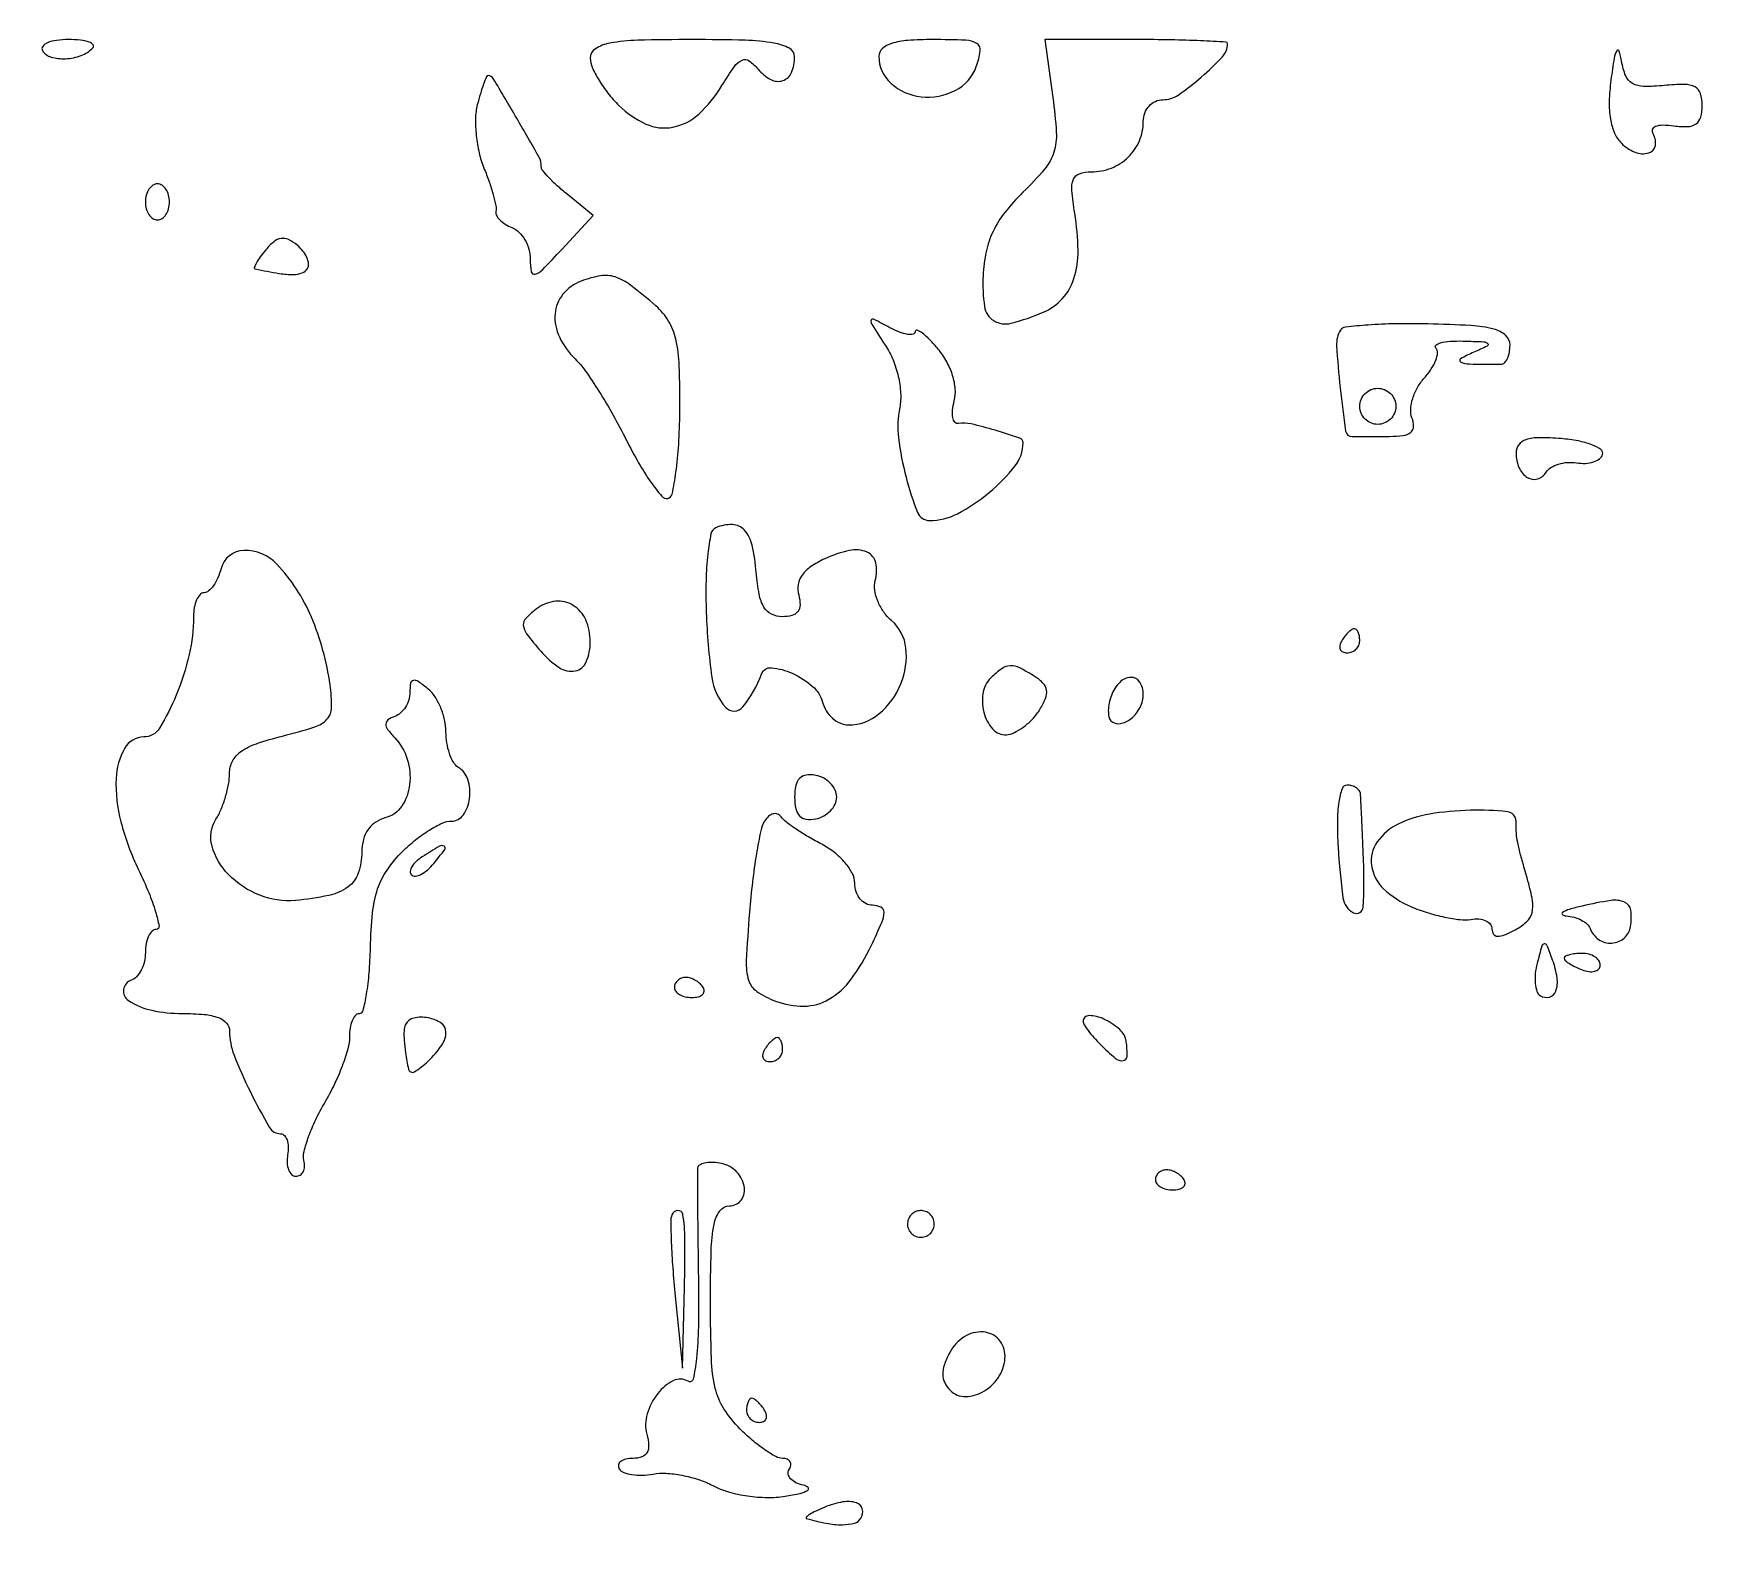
# Model space of a CAD drawing. Extents: x 0 to 5034, y 0 to 2560.
# Drawn here: x 3299.7 to 3439.3, y 2435.5 to 2560.5 of the extents above; entities that cross this region are included whole.
import ezdxf

# ---------------------------------------------------------------- set-up
doc = ezdxf.new("R2010")
doc.units = 0

msp = doc.modelspace()

# ---------------------------------------------------------------- linework, layer by layer
msp.add_lwpolyline([(3383.204374, 2294.201394, 0.000077), (3356.504636, 2294.414863, 0.000156), (3315.229798, 2294.725646, 0.000021), (3228.5, 2295.347967, -0.000415), (3189.306738, 2295.660115, -0.000542)], format="xyb")
for points in [[(3300.444954, 2559.089067, 0.187217), (3301.162288, 2558.547052, 0.082243), (3302.364571, 2558.410849, 0.075716), (3303.656243, 2558.675986, 0.108371), (3304.637722, 2559.304389, 0.380548), (3304.652947, 2559.565918, 0.143875), (3304.328328, 2559.795664, 0.058498), (3303.607391, 2559.95178, 0.024102), (3302.60765, 2560, 0.03202), (3301.601221, 2559.935482, 0.067757), (3300.848013, 2559.732413, 0.13067), (3300.462001, 2559.433743, 0.310977)], [(3346, 2558.454545, 0.104622), (3346.159845, 2557.698989, 0.032206), (3346.701991, 2556.661078, 0.03065), (3347.47517, 2555.547804, 0.02928), (3348.389755, 2554.519335, 0.091386), (3350.627999, 2552.977759, 0.154), (3352.872843, 2552.717855, 0.139567), (3355.017568, 2553.80104, 0.069963), (3356.957185, 2556.169993, -0.015155), (3357.990427, 2557.758512, -0.135184), (3358.624403, 2558.287173, -0.266477), (3359.219923, 2558.230713, -0.065768), (3359.968673, 2557.537746, 0.094676), (3361.009878, 2556.679656, 0.209344), (3362.014836, 2556.591227, 0.215596), (3362.740424, 2557.266713, 0.099439), (3363, 2558.559017, 0.279515), (3362.566686, 2559.273577, 0.078317), (3361.275312, 2559.707618, 0.0353), (3358.882798, 2559.941292, 0.006697), (3354.5, 2560, 0.00624), (3349.947131, 2559.943181, 0.038743), (3347.625, 2559.704545, 0.097193), (3346.42829, 2559.235379, 0.256244)], [(3370, 2558.622445, 0.212689), (3371.003735, 2556.36956, 0.157624), (3373.524523, 2555.244287, 0.146796), (3376.3631, 2555.773536, 0.187883), (3378.108929, 2557.75, 0.050942), (3378.443549, 2559.058925, 0.299987), (3378.159871, 2559.670353, 0.130227), (3377.235096, 2559.950862, 0.008877), (3374.467776, 2560, 0.01793), (3372.411492, 2559.926238, 0.056904), (3371.060816, 2559.672917, 0.104267), (3370.282005, 2559.240481, 0.217366)], [(3384.474492, 2555.185463, -0.018924), (3384.763099, 2552.274882, -0.091697), (3384.562072, 2550.633816, -0.099211), (3383.794144, 2549.236607, -0.024094), (3381.993174, 2547.297585, 0.03187), (3380.489218, 2545.627018, 0.055821), (3379.505528, 2544.050022, 0.059239), (3378.931473, 2542.362255, 0.041133), (3378.675483, 2540.362122, 0.045078), (3378.791017, 2537.797541, 0.225766), (3379.557061, 2536.62627, 0.203722), (3381.014684, 2536.412583, 0.036742), (3383.665246, 2537.319963, 0.10617), (3385.260854, 2538.446666, 0.109432), (3386.232048, 2540.11789, 0.08169), (3386.573785, 2542.451405, 0.035833), (3386.294512, 2545.572558, -0.017343), (3386.055232, 2547.458621, -0.118789), (3386.189481, 2548.378239, -0.221866), (3386.68602, 2548.843333, -0.079178), (3387.669158, 2549, 0.093775), (3389.340658, 2549.316272, 0.099339), (3390.742916, 2550.219105, 0.100907), (3391.672793, 2551.579466, 0.099948), (3392, 2553.2, -0.088479), (3392.123257, 2553.891077, -0.096221), (3392.476765, 2554.474384, -0.101015), (3393.006377, 2554.862766, -0.10827), (3393.632705, 2555, 0.151497), (3394.889887, 2555.389867, 0.028213), (3396.825345, 2556.88525, 0.026745), (3398.575887, 2558.57494, 0.189627), (3399, 2559.65301, 0.398542), (3398.8667, 2559.793681, 0.002034), (3396.76931, 2559.898072, 0.007133), (3394.317969, 2559.975059, 0.004283), (3391.406162, 2560), (3383.812324, 2560)], [(3430.893805, 2556.634152, 0.027009), (3430.75219, 2554.856901, 0.047587), (3430.854527, 2553.388791, 0.059454), (3431.193184, 2552.226263, 0.096085), (3431.767896, 2551.374961, 0.102027), (3432.90173, 2550.628786, 0.167672), (3434.037239, 2550.576011, 0.283374), (3434.588545, 2551.188694, 0.185594), (3434.407001, 2552.150475, -0.214576), (3434.358114, 2552.522002, -0.229531), (3434.604972, 2552.790652, -0.097853), (3435.212867, 2552.902095, -0.031614), (3436.129743, 2552.831377, 0.042148), (3437.280772, 2552.766924, 0.147962), (3437.97715, 2552.999322, 0.175009), (3438.359939, 2553.548887, 0.064391), (3438.487459, 2554.5, 0.074706), (3438.340921, 2555.507325, 0.199575), (3437.889296, 2556.057244, 0.124888), (3437.009244, 2556.27332, 0.023001), (3435.326756, 2556.182852, -0.026828), (3433.615707, 2556.103968, -0.127297), (3432.67615, 2556.354721, -0.168966), (3432.120174, 2556.986088, -0.05709), (3431.784879, 2558.182852, 0.034729), (3431.583459, 2559.048795, 0.655709), (3431.379003, 2559.071805, 0.091146), (3431.162321, 2558.459882, 0.006254)], [(3336.606774, 2554.569398, 0.05704), (3336.456225, 2553.435055, 0.030748), (3336.517597, 2552.024587, 0.030192), (3336.759142, 2550.576897, 0.041418), (3337.159847, 2549.319398, -0.013689), (3337.592687, 2548.182906, -0.016838), (3337.931138, 2547.099712, -0.015364), (3338.154134, 2546.182307, -0.106355), (3338.152206, 2545.722174, 0.176681), (3338.197966, 2545.381832, 0.07392), (3338.474959, 2545.002706, 0.060329), (3338.925812, 2544.644239, 0.046237), (3339.490725, 2544.365186, -0.104147), (3340.067909, 2543.992001, -0.066691), (3340.55665, 2543.357185, -0.062758), (3340.88731, 2542.569788, -0.068162), (3341, 2541.746988, 0.043027), (3341.091238, 2540.688717, 0.450405), (3341.419547, 2540.486338, 0.126768), (3342.019567, 2540.85105, 0.006259), (3343.62668, 2542.542189), (3346.25336, 2545.376423), (3344.082807, 2547.134031, -0.014358), (3343.252756, 2547.846578, -0.019995), (3342.555393, 2548.533796, -0.016871), (3342.032024, 2549.131724, -0.182023), (3341.93111, 2549.431059, 0.138103), (3341.733546, 2550.240031, 0.003673), (3339.882343, 2553.463165, 0.002373), (3337.93693, 2556.757437, 0.264045), (3337.509632, 2557, 0.301476), (3337.37013, 2556.907478, 0.010974), (3337.123631, 2556.286011, 0.016823), (3336.861753, 2555.501068, 0.010617)], [(3309, 2546.5, 0.064853), (3309.074694, 2545.926543, 0.082425), (3309.29375, 2545.440625, 0.098894), (3309.618646, 2545.115568, 0.148195), (3310, 2545, 0.148195), (3310.381354, 2545.115568, 0.098894), (3310.70625, 2545.440625, 0.082425), (3310.925306, 2545.926543, 0.064853), (3311, 2546.5, 0.064853), (3310.925306, 2547.073457, 0.082425), (3310.70625, 2547.559375, 0.098894), (3310.381354, 2547.884432, 0.148195), (3310, 2548, 0.148195), (3309.618646, 2547.884432, 0.098894), (3309.29375, 2547.559375, 0.082425), (3309.074694, 2547.073457, 0.064853)], [(3319.010234, 2542.512331, 0.016104), (3318.555139, 2541.926576, 0.030315), (3318.233209, 2541.421772, 0.037664), (3318.05989, 2541.045648, 0.460042), (3318.127555, 2540.923489, 0.009389), (3320.134974, 2540.550245, 0.044292), (3321.302068, 2540.460752, 0.088127), (3322.028711, 2540.598839, 0.164877), (3322.485019, 2540.97576, 0.167606), (3322.572557, 2541.364575, 0.077973), (3322.434756, 2541.86974, 0.06403), (3322.104058, 2542.409336, 0.050133), (3321.621668, 2542.899024, 0.06121), (3320.902383, 2543.360527, 0.149907), (3320.287252, 2543.453866, 0.136429), (3319.687498, 2543.187331, 0.047209)], [(3345.25, 2539.914811, 0.131453), (3343.731982, 2538.824766, 0.15359), (3343.073284, 2537.184369, 0.132264), (3343.434052, 2535.266747, 0.087572), (3344.75, 2533.437634, -0.046267), (3345.586971, 2532.45574, -0.012572), (3346.720313, 2530.756734, -0.012609), (3347.914419, 2528.755221, -0.012795), (3349, 2526.705734, 0.015268), (3350.026359, 2524.791004, 0.023261), (3351.042674, 2523.202283, 0.019759), (3351.950982, 2522.020102, 0.266807), (3352.443145, 2521.83783, 0.310886), (3352.818526, 2522.20154, 0.014887), (3353.127409, 2524.016318, 0.019957), (3353.356322, 2526.323201, 0.012552), (3353.448136, 2529.030999, 0.010452), (3353.401674, 2532.86718, 0.047154), (3353.117604, 2535.087462, 0.080139), (3352.513539, 2536.593611, 0.078595), (3351.463392, 2537.844881, 0.014869), (3349.347166, 2539.577165, 0.083858), (3348.062876, 2540.260379, 0.12312), (3346.863204, 2540.352417, 0.048264)], [(3370.545218, 2534.571333, -0.047656), (3371.181219, 2533.363873, -0.040678), (3371.617873, 2531.992465, -0.041861), (3371.81601, 2530.618928, -0.062199), (3371.737596, 2529.407657, 0.076691), (3371.646637, 2526.868044, 0.035128), (3372.266214, 2523.602605, 0.029479), (3373.225589, 2520.675057, 0.308016), (3374.217441, 2520, 0.121108), (3376.534075, 2520.56948, 0.052827), (3379.187077, 2522.336762, 0.052956), (3381.335818, 2524.544809, 0.168049), (3382, 2526.465156, 0.321409), (3381.720735, 2526.854716, 0.009407), (3379.682322, 2527.503325, 0.015453), (3377.668257, 2528.035547, 0.099708), (3376.622231, 2528.065562, -0.274234), (3376.333106, 2528.17612, -0.123474), (3376.159494, 2528.560184, -0.071812), (3376.13725, 2529.187077, -0.036984), (3376.279567, 2529.961062, 0.085683), (3376.362633, 2530.937928, 0.054113), (3376.141262, 2532.063238, 0.050126), (3375.652882, 2533.21027, 0.048186), (3374.940605, 2534.253652, 0.016997), (3374.218055, 2535.062209, 0.038472), (3373.607273, 2535.609488, 0.080689), (3373.1997, 2535.828287, 0.501723), (3373.033269, 2535.714816, -0.337068), (3372.857637, 2535.503122, -0.095391), (3372.401415, 2535.485863, -0.056059), (3371.725962, 2535.66873, -0.028759), (3370.928995, 2536.038001, 0.006613), (3369.562847, 2536.74606, 0.476846), (3369.360062, 2536.654293, 0.209063), (3369.412359, 2536.322346, 0.002898)], [(3408.397916, 2535.836043, 0.154363), (3408.076452, 2534.558154, 0.012204), (3408.374533, 2531.029293, 0.008615), (3408.828609, 2527.441889, 0.378401), (3409.363321, 2526.987689, -0.003374), (3409.745426, 2526.992498, -0.000468), (3410.538131, 2526.996384, -0.000536), (3411.476782, 2526.999098, -0.000455), (3412.468615, 2527, 0.032573), (3413.622778, 2527.075269, 0.139779), (3414.248948, 2527.345939, 0.222856), (3414.476902, 2527.822106, 0.093861), (3414.347334, 2528.537245, -0.109611), (3414.239985, 2529.256988, -0.057704), (3414.407612, 2530.149885, -0.053307), (3414.803817, 2531.068074, -0.055477), (3415.380901, 2531.868397, 0.037114), (3415.953625, 2532.60426, 0.0544), (3416.330997, 2533.331817, 0.069759), (3416.475014, 2533.945522, 0.222728), (3416.335515, 2534.331152, -0.428567), (3416.341507, 2534.576919, -0.119665), (3416.719912, 2534.782879, -0.050056), (3417.508466, 2534.910313, -0.021074), (3418.583333, 2534.929715, -0.004715), (3420.304325, 2534.872002, -0.189603), (3420.642688, 2534.721828, -0.513113), (3420.605711, 2534.506203, -0.011736), (3419.5, 2534, 0.026802), (3418.39313, 2533.452362, 0.616663), (3418.406117, 2533.178621, 0.100774), (3419.116655, 2533.021704, 0.004121), (3421.75, 2533, 0.201458), (3422.036597, 2533.120359, 0.084643), (3422.279687, 2533.470606, 0.064723), (3422.444871, 2533.988816, 0.044858), (3422.5, 2534.602062, 0.216278), (3422.135706, 2535.404857, 0.117676), (3421.158566, 2535.919208, 0.048617), (3419.260021, 2536.212165, 0.008584), (3415.653755, 2536.352062, 0.009179), (3413.000416, 2536.360682, 0.013973), (3410.698277, 2536.261506, 0.008507), (3408.809266, 2536.094819, 0.232303)], [(3413, 2529.5, -0.099038), (3412.885486, 2528.927543, -0.097945), (3412.559375, 2528.440625, -0.097945), (3412.072457, 2528.114514, -0.099038), (3411.5, 2528, -0.099038), (3410.927543, 2528.114514, -0.097945), (3410.440625, 2528.440625, -0.097945), (3410.114514, 2528.927543, -0.099038), (3410, 2529.5, -0.099038), (3410.114514, 2530.072457, -0.097945), (3410.440625, 2530.559375, -0.097945), (3410.927543, 2530.885486, -0.099038), (3411.5, 2531, -0.099038), (3412.072457, 2530.885486, -0.097945), (3412.559375, 2530.559375, -0.097945), (3412.885486, 2530.072457, -0.099038)], [(3423, 2525.619382, 0.099981), (3423.246535, 2524.398798, 0.153655), (3423.938439, 2523.583194, 0.218063), (3424.79028, 2523.469275, 0.182166), (3425.519492, 2524.031538, -0.118576), (3425.908274, 2524.417048, -0.062661), (3426.53211, 2524.695609, -0.056959), (3427.280621, 2524.832596, -0.056436), (3428.043142, 2524.79785, 0.052162), (3428.778835, 2524.758041, 0.066079), (3429.447766, 2524.881243, 0.08023), (3429.951971, 2525.140045, 0.163736), (3430.204552, 2525.5, 0.325082), (3430.060309, 2525.906043, 0.059645), (3429.31165, 2526.29742, 0.044286), (3428.166412, 2526.619353, 0.025742), (3426.75, 2526.810365, 0.019346), (3424.921853, 2526.890652, 0.07834), (3423.822758, 2526.723237, 0.155944), (3423.227621, 2526.301128, 0.16253)], [(3356.45821, 2519.402737, 0.248729), (3356.041633, 2518.899328, 0.022497), (3355.774789, 2517.232486, 0.023843), (3355.62872, 2515.025236, 0.013467), (3355.651596, 2512.342684, 0.024665), (3356.108294, 2506.968755, 0.150136), (3357.263134, 2504.464886, 0.464147), (3358.703527, 2504.505961, 0.080419), (3360.233744, 2507.224483, -0.341048), (3361.081256, 2507.757309, -0.083138), (3362.784889, 2507.300459, -0.06976), (3364.497624, 2506.209433, -0.153319), (3365.313926, 2504.907546, 0.076539), (3365.62952, 2504.178555, 0.071857), (3366.155336, 2503.560342, 0.075849), (3366.804086, 2503.143494, 0.105313), (3367.477809, 2503, 0.176042), (3370.013025, 2503.921156, 0.121539), (3371.834133, 2506.409019, 0.125222), (3372.258068, 2509.399145, 0.190866), (3371.049576, 2511.68958, -0.063142), (3370.395086, 2512.411304, -0.056705), (3369.913229, 2513.299285, -0.06009), (3369.666739, 2514.211701, -0.100232), (3369.711095, 2515.003229, 0.117934), (3369.742421, 2516.495029, 0.241708), (3369.019288, 2517.374584, 0.158249), (3367.567489, 2517.512156, 0.052074), (3365.508228, 2516.821795, 0.040668), (3364.348397, 2516.174833, 0.089436), (3363.620935, 2515.471543, 0.11655), (3363.297427, 2514.688625, 0.104267), (3363.339673, 2513.809091, -0.063125), (3363.446739, 2512.9882, -0.164661), (3363.260344, 2512.430931, -0.166831), (3362.77605, 2512.105965, -0.065189), (3361.966746, 2512, -0.115933), (3361.071308, 2512.21045, -0.145569), (3360.450805, 2512.789414, -0.08789), (3360.050619, 2513.867027, -0.023991), (3359.810365, 2515.6727, 0.033299), (3359.464087, 2517.950341, 0.129375), (3358.817391, 2519.208545, 0.207294), (3357.831903, 2519.660399, 0.103631)], [(3315.289749, 2516, -0.038887), (3315.024544, 2515.234516, -0.050447), (3314.660882, 2514.5875, -0.059916), (3314.259476, 2514.141258, -0.181596), (3313.883369, 2514, 0.211949), (3313.545542, 2513.850061, 0.08076), (3313.25949, 2513.407874, 0.061463), (3313.064779, 2512.755992, 0.041895), (3313, 2511.984251, -0.057194), (3312.640591, 2508.852511, -0.040699), (3311.56238, 2505.48516, -0.038541), (3310.165061, 2502.722578, -0.262137), (3308.881521, 2502, 0.272174), (3307.26699, 2501.050821, 0.117201), (3306.564644, 2498.556891, 0.074909), (3306.958526, 2494.936322, 0.047931), (3308.426694, 2490.959899, -0.014018), (3309.279788, 2489.056988, -0.025724), (3309.849334, 2487.45697, -0.027308), (3310.134704, 2486.269992, -0.46838), (3309.909714, 2486, 0.19928), (3309.562137, 2485.85574, 0.085415), (3309.267229, 2485.436979, 0.06541), (3309.066903, 2484.816976, 0.045502), (3309, 2484.083333, -0.057298), (3308.912372, 2483.321182, -0.060696), (3308.654241, 2482.614435, -0.067959), (3308.273319, 2482.066081, -0.12723), (3307.822949, 2481.774316, 0.287045), (3307.179063, 2480.994144, 0.288067), (3307.600093, 2480.076154, 0.092345), (3309.53516, 2479.267893, 0.052924), (3312.059017, 2479, -0.021088), (3313.891146, 2478.922695, -0.068056), (3315.07797, 2478.656998, -0.12352), (3315.749855, 2478.195421, -0.18276), (3316, 2477.533927, 0.093256), (3316.373169, 2475.550548, 0.022486), (3317.732685, 2472.480783, 0.016081), (3319.31949, 2469.534512, 0.267254), (3320.248071, 2469, -0.210242), (3320.559167, 2468.863139, -0.105706), (3320.780819, 2468.485938, -0.075015), (3320.878475, 2467.920056, -0.047275), (3320.829244, 2467.25, 0.053546), (3320.788323, 2466.578115, 0.080758), (3320.908797, 2466.005381, 0.108805), (3321.165008, 2465.618764, 0.186817), (3321.516386, 2465.470447, 0.149929), (3321.86592, 2465.566282, 0.133869), (3322.120227, 2465.845133, 0.105874), (3322.235589, 2466.274842, 0.069372), (3322.190771, 2466.787474, -0.118622), (3322.198456, 2467.525332, -0.025157), (3322.577277, 2468.763723, -0.025003), (3323.175201, 2470.189232, -0.021476), (3323.940771, 2471.624187, 0.021681), (3324.728963, 2473.102999, 0.021013), (3325.395102, 2474.659803, 0.02147), (3325.863602, 2476.076584, 0.069217), (3326, 2477.05716, -0.039005), (3326.058125, 2477.801117, -0.058119), (3326.233363, 2478.429291, -0.076417), (3326.490318, 2478.857283, -0.22298), (3326.794429, 2479, 0.345577), (3327.113291, 2479.250271, 0.018189), (3327.393101, 2480.606197, 0.022296), (3327.610543, 2482.371706, 0.013639), (3327.716879, 2484.467905, -0.019136), (3327.896861, 2487.382421, -0.055324), (3328.318747, 2489.357157, -0.0698), (3329.095423, 2490.923252, -0.046442), (3330.376996, 2492.467905, -0.027713), (3331.459919, 2493.437005, -0.029726), (3332.619265, 2494.256197, -0.031101), (3333.691051, 2494.832735, -0.108255), (3334.454545, 2495, 0.245715), (3335.446378, 2495.518736, 0.122204), (3335.9652, 2496.881271, 0.108202), (3335.815036, 2498.458174, 0.178541), (3335, 2499.5, -0.126268), (3334.61574, 2499.899452, -0.046682), (3334.29375, 2500.617557, -0.04255), (3334.073901, 2501.503768, -0.039551), (3334, 2502.436572, 0.056318), (3333.889369, 2503.415657, 0.043376), (3333.559375, 2504.439726, 0.044511), (3333.074601, 2505.354318, 0.075572), (3332.5, 2506, 0.019704), (3331.691882, 2506.618581, 0.204691), (3331.291438, 2506.70398, 0.314501), (3331.06016, 2506.464364, 0.03959), (3331, 2505.705778, -0.07465), (3330.906521, 2505.083149, -0.065375), (3330.632812, 2504.484145, -0.068024), (3330.227886, 2503.998504, -0.097432), (3329.75, 2503.708333, 0.062037), (3329.178067, 2503.413944, 0.247772), (3329, 2503.076667, 0.164145), (3329.149887, 2502.6324, 0.026382), (3329.75, 2501.925, -0.114685), (3330.781513, 2500.156016, -0.103389), (3330.979686, 2498.042479, -0.118242), (3330.325718, 2496.239435, -0.184988), (3329, 2495.289749, 0.082114), (3328.154975, 2494.912751, 0.094016), (3327.521367, 2494.297157, 0.0887), (3327.132362, 2493.460899, 0.064706), (3327, 2492.442386, -0.082667), (3326.707418, 2490.684836, -0.153642), (3325.858654, 2489.532436, -0.106958), (3324.25217, 2488.818925, -0.028852), (3321.478976, 2488.407793, -0.117056), (3318.50808, 2488.837249, -0.104972), (3315.91021, 2490.560872, -0.126112), (3314.543555, 2492.920732, -0.211125), (3314.862769, 2495.151866, 0.040626), (3315.29846, 2495.994834, 0.02663), (3315.665938, 2497.025201, 0.026787), (3315.917986, 2498.074333, 0.045585), (3316, 2498.972033, -0.120301), (3316.248543, 2499.990086, -0.119797), (3316.938479, 2500.780927, -0.071974), (3318.227178, 2501.437616, -0.020229), (3320.398097, 2502.078657, 0.014203), (3323.087189, 2502.837612, 0.130452), (3324.104206, 2503.479378, 0.187801), (3324.484163, 2504.438573, 0.035939), (3324.358349, 2506.343055, 0.065701), (3322.808185, 2511.965479, 0.088668), (3319.935395, 2516.37801, 0.214224), (3317.200435, 2517.517406, 0.333524)], [(3341.60936, 2512.703625, 0.037968), (3340.657793, 2511.890229, 0.219817), (3340.433928, 2511.286101, 0.145726), (3340.709414, 2510.570093, 0.014436), (3341.888333, 2509.128753, 0.065656), (3343.420059, 2507.771103, 0.199615), (3344.756363, 2507.500151, 0.253261), (3345.672917, 2508.256755, 0.096451), (3346, 2509.936572, 0.102961), (3345.626408, 2511.731578, 0.150638), (3344.582406, 2512.947608, 0.167945), (3343.127248, 2513.287645, 0.132809)], [(3408.5, 2510, 0.082592), (3408.343488, 2509.6179, 0.161196), (3408.3746, 2509.29375, 0.182303), (3408.586039, 2509.078288, 0.108972), (3408.940983, 2509, 0.093332), (3409.345238, 2509.076123, 0.09642), (3409.688914, 2509.29375, 0.099167), (3409.918938, 2509.618444, 0.105053), (3410, 2510, 0.042167), (3409.967655, 2510.382849, 0.061769), (3409.870461, 2510.70625, 0.081139), (3409.727648, 2510.92554, 0.210953), (3409.559017, 2511, 0.151918), (3409.34829, 2510.934461, 0.038439), (3409.066025, 2510.70625, 0.035638), (3408.768994, 2510.382774, 0.029505)], [(3379.315672, 2506.915672, 0.163141), (3378.648687, 2505.576075, 0.109987), (3378.787293, 2503.859235, 0.128293), (3379.60415, 2502.541278, 0.243507), (3380.772111, 2502.201576, 0.078675), (3381.432011, 2502.443732, 0.040376), (3382.166271, 2502.934762, 0.038847), (3382.857488, 2503.575864, 0.047161), (3383.392817, 2504.278467, 0.041432), (3383.868075, 2505.204841, 0.134265), (3383.952961, 2505.884409, 0.155064), (3383.677772, 2506.453594, 0.06139), (3383, 2507.013154, 0.02487), (3381.724596, 2507.739672, 0.124263), (3380.92788, 2507.918508, 0.149447), (3380.220011, 2507.68145, 0.041411)], [(3389.345077, 2505.456872, 0.040437), (3389.159636, 2504.825266, 0.047038), (3389.090489, 2504.203417, 0.053261), (3389.137634, 2503.679172, 0.148397), (3389.30993, 2503.356736, 0.242984), (3390.067091, 2503.115307, 0.130219), (3390.983357, 2503.532249, 0.102648), (3391.733481, 2504.459491, 0.119467), (3392, 2505.559017, 0.145562), (3391.698605, 2506.572362, 0.263631), (3390.952801, 2506.957869, 0.194771), (3390.03364, 2506.543885, 0.099447)], [(3363, 2497, 0.051314), (3363.09901, 2496.037793, 0.141833), (3363.414557, 2495.441706, 0.169023), (3363.958137, 2495.167453, 0.080835), (3364.75, 2495.190371, 0.076985), (3365.418687, 2495.429863, 0.076288), (3365.985938, 2495.86097, 0.081628), (3366.367648, 2496.412083, 0.111169), (3366.5, 2497, 0.111169), (3366.367648, 2497.587917, 0.081628), (3365.985938, 2498.13903, 0.076288), (3365.418687, 2498.570137, 0.076985), (3364.75, 2498.809629, 0.080835), (3363.958137, 2498.832547, 0.169023), (3363.414557, 2498.558294, 0.141833), (3363.09901, 2497.962207, 0.051314)], [(3408.19774, 2492.828603, 0.019379), (3408.606352, 2488.635187, 0.245563), (3409.495513, 2487.383055, 0.543204), (3410.288609, 2487.840852, 0.022813), (3410.313815, 2491.749138, 0.000669), (3410.237849, 2493.623503, 0.000893), (3410.163577, 2495.324747, 0.000621), (3410.096958, 2496.751523, 0.009246), (3410.063815, 2497.25, 0.133626), (3409.95915, 2497.536235, 0.090968), (3409.709645, 2497.779687, 0.079469), (3409.354702, 2497.943796, 0.068727), (3408.94774, 2498, 0.322201), (3408.527251, 2497.697647, 0.045025), (3408.263965, 2496.593171, 0.034617), (3408.141504, 2494.959434, 0.016)], [(3360.501468, 2495.002375, 0.08748), (3360.181962, 2494.200248, 0.009965), (3359.822637, 2492.276072, 0.0118), (3359.492207, 2489.949635, 0.009348), (3359.241684, 2487.422106, 0.007401), (3358.976851, 2483.371999, 0.083864), (3359.163442, 2481.782338, 0.175099), (3359.85125, 2480.840704, 0.057545), (3361.398285, 2480.038672, 0.093563), (3363.777403, 2479.613757, 0.12984), (3365.85613, 2480.184766, 0.104258), (3367.69799, 2481.846656, 0.046028), (3369.383416, 2484.677843, 0.009313), (3370.24747, 2486.580189, 0.094658), (3370.435103, 2487.423353, 0.296549), (3370.180996, 2487.841219, 0.112435), (3369.483821, 2488, -0.122623), (3368.917906, 2488.140907, -0.100765), (3368.435873, 2488.537862, -0.091102), (3368.112021, 2489.131606, -0.079575), (3368, 2489.83102, 0.121317), (3367.801995, 2490.635075, 0.054953), (3367.192187, 2491.540535, 0.049854), (3366.30195, 2492.40148, 0.048324), (3365.25, 2493.079426, -0.013955), (3364.151369, 2493.685056, -0.015388), (3363.124219, 2494.332597, -0.014911), (3362.284215, 2494.936203, -0.072258), (3361.875, 2495.355168, 0.14391), (3361.577353, 2495.584072, 0.156545), (3361.213712, 2495.605608, 0.121449), (3360.834229, 2495.401667, 0.070712)], [(3413.25, 2494.779505, 0.125569), (3411.454121, 2493.269301, 0.19386), (3410.980572, 2491.324034, 0.167128), (3411.984979, 2489.372765, 0.092842), (3414.25, 2487.891793, 0.023751), (3415.622718, 2487.396263, 0.022584), (3417.059375, 2487.023645, 0.023199), (3418.357774, 2486.811147, 0.070462), (3419.25, 2486.833331, -0.060123), (3419.919429, 2486.863775, -0.089435), (3420.485938, 2486.717278, -0.117213), (3420.861958, 2486.422539, -0.16976), (3421, 2486.027674, 0.151773), (3421.130203, 2485.608617, 0.238044), (3421.454327, 2485.431164, 0.107233), (3422.029875, 2485.535973, 0.02441), (3422.930735, 2485.962931, 0.061988), (3423.882224, 2486.635357, 0.144738), (3424.329429, 2487.374213, 0.10804), (3424.371425, 2488.384193, 0.026409), (3423.995236, 2490.016613, -0.002347), (3423.383905, 2492.186587, -0.018201), (3423.140232, 2493.211051, -0.032186), (3423.034001, 2494.006477, -0.017106), (3423, 2495, 0.385934), (3422.28669, 2495.78649, 0.030039), (3419.199787, 2495.902147, 0.035121), (3415.799864, 2495.585641, 0.071706)], [(3332.02896, 2492.03906, 0.044429), (3331.507686, 2491.640546, 0.073916), (3331.159984, 2491.21208, 0.108439), (3331.032091, 2490.823706, 0.225585), (3331.13646, 2490.530207, 0.234162), (3331.452534, 2490.423579, 0.085026), (3331.916631, 2490.569338, 0.06172), (3332.453252, 2490.934292, 0.039407), (3332.979944, 2491.475834, 0.011124), (3333.89468, 2492.6293, 0.447869), (3333.839289, 2492.911334, 0.273213), (3333.458847, 2492.911828, 0.007952)], [(3428.5, 2487.939923, 0.01358), (3427.436081, 2487.659821, 0.067015), (3426.870833, 2487.408467, 0.523221), (3426.861397, 2487.235316, 0.148647), (3427.166667, 2487.118315, -0.049757), (3427.82891, 2487.004431, -0.052821), (3428.441667, 2486.763036, -0.058931), (3428.918189, 2486.438044, -0.127852), (3429.166667, 2486.075, 0.158071), (3429.872507, 2485.164449, 0.163602), (3430.967967, 2484.857145, 0.170762), (3431.992422, 2485.277173, 0.17082), (3432.528097, 2486.246029, 0.076541), (3432.546827, 2487.592832, 0.264376), (3432.034169, 2488.259141, 0.13855), (3430.880878, 2488.401391, 0.019414)], [(3424.761884, 2483.197444, 0.038882), (3424.603816, 2482.319093, 0.049274), (3424.602284, 2481.494947, 0.057746), (3424.743704, 2480.83781, 0.174202), (3425.024782, 2480.484684, 0.204813), (3425.787139, 2480.369826, 0.251405), (3426.308124, 2480.852363, 0.11947), (3426.413112, 2481.974636, 0.050997), (3426.042872, 2483.446448, 0.007616), (3425.573491, 2484.680056, 0.360495), (3425.355028, 2484.799402, 0.282141), (3425.148828, 2484.610375, 0.005764)], [(3427, 2483.606989, 0.222225), (3427.087111, 2483.420671, 0.030693), (3427.440625, 2483.160341, 0.030395), (3427.925442, 2482.887494, 0.02136), (3428.5, 2482.638374, 0.055937), (3429.074366, 2482.488865, 0.100118), (3429.559375, 2482.516384, 0.147206), (3429.877514, 2482.710807, 0.184534), (3430, 2483.031385, 0.152681), (3429.884506, 2483.400789, 0.098158), (3429.559375, 2483.715469, 0.08088), (3429.073532, 2483.92777, 0.062722), (3428.5, 2484, 0.024748), (3427.925176, 2483.971531, 0.039339), (3427.440625, 2483.884553, 0.046727), (3427.096084, 2483.758929, 0.289661)], [(3353, 2481.166667, 0.170324), (3353.111542, 2480.848724, 0.094314), (3353.427703, 2480.578125, 0.074868), (3353.899039, 2480.395108, 0.055286), (3354.456011, 2480.333333, 0.05773), (3354.976727, 2480.393656, 0.124167), (3355.33303, 2480.578125, 0.190804), (3355.471218, 2480.850897, 0.16277), (3355.396994, 2481.166667, 0.071639), (3355.130304, 2481.485481, 0.05288), (3354.756842, 2481.755208, 0.053298), (3354.339084, 2481.938439, 0.076861), (3353.940983, 2482, 0.087308), (3353.581686, 2481.936779, 0.094392), (3353.276414, 2481.755208, 0.100145), (3353.072214, 2481.484563, 0.112153)], [(3330.641145, 2478.083333, 0.095915), (3330.515206, 2477.576363, 0.028824), (3330.51951, 2476.777783, 0.022966), (3330.634705, 2475.724614, 0.010829), (3330.875, 2474.377555, 0.516769), (3331.373839, 2474.155585, 0.060719), (3332.51786, 2475.037191, 0.044609), (3333.659179, 2476.381866, 0.154876), (3334, 2477.455778, 0.250652), (3333.605191, 2478.193864, 0.101275), (3332.513846, 2478.638093, 0.09904), (3331.317817, 2478.622868, 0.2357)], [(3387, 2478.340088, 0.143021), (3387.077783, 2478.07372, 0.018395), (3387.419643, 2477.579365, 0.020274), (3387.881513, 2477.010943, 0.015629), (3388.428571, 2476.428571, 0.019591), (3389.671274, 2475.279617, 0.207253), (3390.316544, 2475.081196, 0.375385), (3390.652701, 2475.447738, 0.042449), (3390.578388, 2476.666871, 0.177068), (3390.033567, 2477.673156, 0.071793), (3388.710314, 2478.54148, 0.105399), (3387.49177, 2478.823405, 0.419301)], [(3360.5, 2476, 0.082592), (3360.343488, 2475.6179, 0.161196), (3360.3746, 2475.29375, 0.182303), (3360.586039, 2475.078288, 0.108972), (3360.940983, 2475, 0.093332), (3361.345238, 2475.076123, 0.09642), (3361.688914, 2475.29375, 0.099167), (3361.918938, 2475.618444, 0.105053), (3362, 2476, 0.042167), (3361.967655, 2476.382849, 0.061769), (3361.870461, 2476.70625, 0.081139), (3361.727648, 2476.92554, 0.210953), (3361.559017, 2477, 0.151918), (3361.34829, 2476.934461, 0.038439), (3361.066025, 2476.70625, 0.035638), (3360.768994, 2476.382774, 0.029505)], [(3354.933947, 2466.161516, 0.026038), (3354.910639, 2465.670745, 0.000487), (3354.92501, 2463.095355, 0.001192), (3354.951867, 2460.090851, 0.000797), (3354.996279, 2456.65246, -0.007995), (3354.990789, 2452.939987, -0.021432), (3354.831461, 2450.302015, -0.026711), (3354.561205, 2448.590268, -0.518823), (3354.142952, 2448.411651, 0.259032), (3352.923445, 2448.468585, 0.112141), (3351.621599, 2447.408019, 0.093282), (3350.735896, 2445.697589, 0.137751), (3350.705651, 2444.017591, -0.047099), (3350.857705, 2443.085155, -0.147262), (3350.7175, 2442.472299, -0.1841), (3350.290339, 2442.120213, -0.081487), (3349.557614, 2442, 0.051325), (3348.95348, 2441.937821, 0.111523), (3348.531388, 2441.745645, 0.186194), (3348.356057, 2441.461745, 0.18679), (3348.417116, 2441.134109, 0.163821), (3348.781646, 2440.831736, 0.053967), (3349.463681, 2440.650388, 0.046976), (3350.317878, 2440.600646, 0.038311), (3351.228403, 2440.70333, -0.063212), (3352.294549, 2440.770188, -0.032077), (3353.630046, 2440.598632, -0.031255), (3355.005918, 2440.240888, -0.040449), (3356.20793, 2439.735906, 0.050197), (3357.507747, 2439.219348, 0.033233), (3359.079373, 2438.881869, 0.032799), (3360.713784, 2438.751653, 0.043109), (3362.20566, 2438.859608, 0.014311), (3363.457363, 2439.096472, 0.08013), (3364.089817, 2439.345833, 0.499912), (3364.114291, 2439.571216, 0.135298), (3363.737757, 2439.768605, -0.056409), (3363.104971, 2439.982932, -0.098457), (3362.660981, 2440.310447, -0.142533), (3362.473119, 2440.693661, -0.183575), (3362.546774, 2441.075682, 0.096768), (3362.679732, 2441.42823, 0.174475), (3362.625788, 2441.728482, 0.171133), (3362.391391, 2441.929373, 0.092662), (3362.013562, 2442, -0.126987), (3361.435997, 2442.149091, -0.024634), (3360.512507, 2442.721023, -0.024753), (3359.47528, 2443.514868, -0.020665), (3358.454545, 2444.454545, -0.054982), (3357.118206, 2446.122219, -0.084211), (3356.402542, 2447.825993, -0.049031), (3356.078887, 2450.27005, -0.008419), (3356, 2454.954545, -0.006621), (3356.057282, 2459.280022, -0.041682), (3356.298889, 2461.471583, -0.106628), (3356.779199, 2462.59021, -0.242803), (3357.573324, 2463, 0.241306), (3358.57156, 2463.511546, 0.215894), (3358.80276, 2464.661428, 0.149619), (3358.06715, 2465.934729, 0.152321), (3356.75, 2466.56704, 0.035795), (3356.074872, 2466.616881, 0.055513), (3355.494659, 2466.553514, 0.07427), (3355.086751, 2466.396256, 0.243404)], [(3393, 2465.166667, 0.170324), (3393.111542, 2464.848724, 0.094314), (3393.427703, 2464.578125, 0.074868), (3393.899039, 2464.395108, 0.055286), (3394.456011, 2464.333333, 0.05773), (3394.976727, 2464.393656, 0.124167), (3395.33303, 2464.578125, 0.190804), (3395.471218, 2464.850897, 0.16277), (3395.396994, 2465.166667, 0.071639), (3395.130304, 2465.485481, 0.05288), (3394.756842, 2465.755208, 0.053298), (3394.339084, 2465.938439, 0.076861), (3393.940983, 2466, 0.087308), (3393.581686, 2465.936779, 0.094392), (3393.276414, 2465.755208, 0.100145), (3393.072214, 2465.484563, 0.112153)], [(3352.794287, 2462.25, 0.106846), (3352.68927, 2461.717223, 0.005534), (3352.740898, 2459.957813, 0.008573), (3352.862155, 2457.853101, 0.006105), (3353.067162, 2455.5), (3353.663785, 2449.5), (3353.831892, 2456.25, 0.006931), (3353.876044, 2460.249743, 0.042129), (3353.696236, 2462.310517, 0.395694), (3353.290794, 2462.61617, 0.270228)], [(3372.552786, 2462.08541, 0.099038), (3372.401684, 2461.679226, 0.097945), (3372.417584, 2461.244476, 0.097945), (3372.597789, 2460.848514, 0.099038), (3372.91459, 2460.552786, 0.099038), (3373.320774, 2460.401684, 0.097945), (3373.755524, 2460.417584, 0.097945), (3374.151486, 2460.597789, 0.099038), (3374.447214, 2460.91459, 0.099038), (3374.598316, 2461.320774, 0.097945), (3374.582416, 2461.755524, 0.097945), (3374.402211, 2462.151486, 0.099038), (3374.08541, 2462.447214, 0.099038), (3373.679226, 2462.598316, 0.097945), (3373.244476, 2462.582416, 0.097945), (3372.848514, 2462.402211, 0.099038)], [(3375.896074, 2450.805813, 0.037844), (3375.45211, 2449.800184, 0.088341), (3375.318352, 2448.991255, 0.110488), (3375.481664, 2448.301355, 0.083411), (3375.934883, 2447.665117, 0.204909), (3377.224653, 2447.148208, 0.134507), (3378.780044, 2447.61313, 0.116598), (3380.042251, 2448.887041, 0.138025), (3380.5, 2450.513657, 0.183991), (3379.975902, 2451.889693, 0.197406), (3378.686842, 2452.517433, 0.159508), (3377.099746, 2452.107143, 0.128214)], [(3359, 2446, 0.105053), (3359.081062, 2445.618444, 0.099167), (3359.311086, 2445.29375, 0.09642), (3359.654762, 2445.076123, 0.093332), (3360.059017, 2445, 0.108972), (3360.413961, 2445.078288, 0.182303), (3360.6254, 2445.29375, 0.161196), (3360.656512, 2445.6179, 0.082592), (3360.5, 2446, 0.029505), (3360.231006, 2446.382774, 0.035638), (3359.933975, 2446.70625, 0.038439), (3359.65171, 2446.934461, 0.151918), (3359.440983, 2447, 0.210953), (3359.272352, 2446.92554, 0.081139), (3359.129539, 2446.70625, 0.061769), (3359.032345, 2446.382849, 0.042167)], [(3365.5, 2437.945153, 0.014061), (3364.766212, 2437.625703, 0.031637), (3364.234375, 2437.333795, 0.062942), (3363.967536, 2437.11314, 0.55915), (3364, 2436.993774, 0.025368), (3365.626387, 2436.604648, 0.047516), (3366.972435, 2436.48432, 0.063656), (3367.970698, 2436.617823, 0.191577), (3368.512341, 2437.019968, 0.204716), (3368.629195, 2437.794598, 0.260322), (3368.137669, 2438.308167, 0.120045), (3366.991353, 2438.375925, 0.050687)]]:
    msp.add_lwpolyline(points, format="xyb", close=True)

doc.saveas('drawing.dxf')
